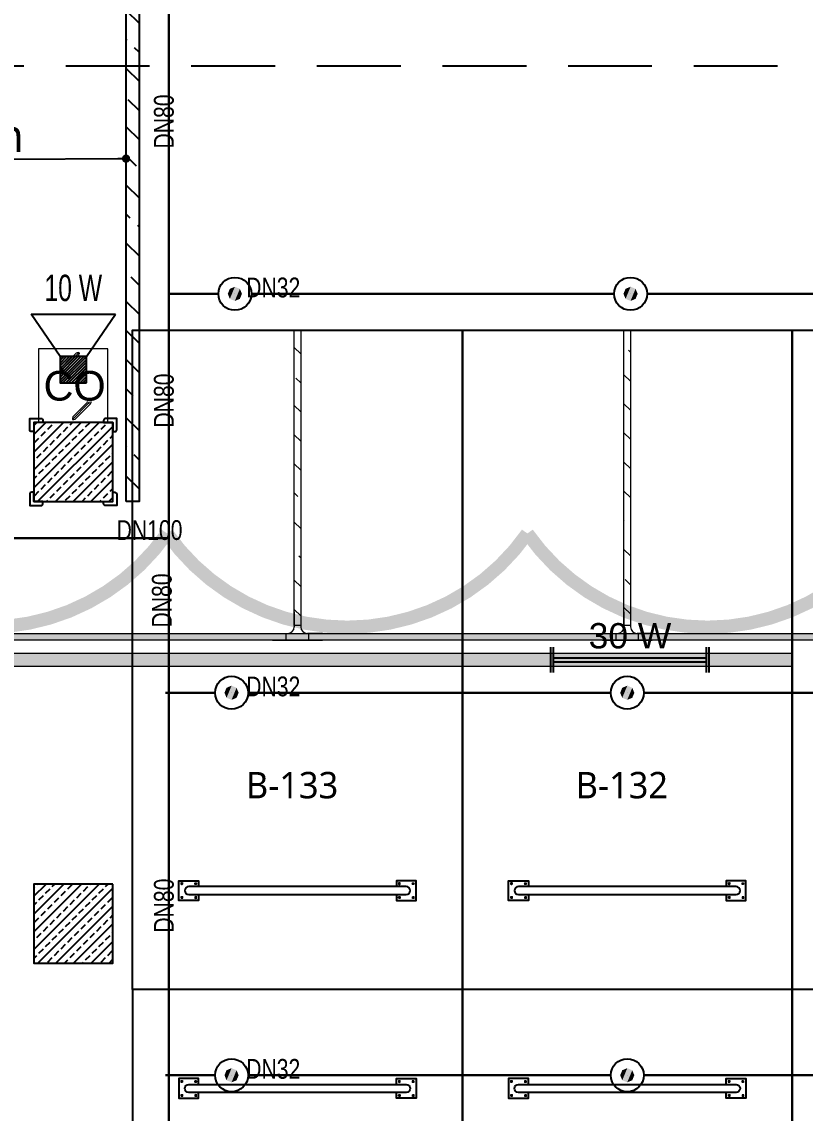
# Model space of a CAD drawing. Header units: millimetres. Extents: x -379292 to 1221486, y 92049 to 447512.
# Drawn here: x -184545 to -178606, y 243681 to 251956 of the extents above; entities that cross this region are included whole.
import ezdxf
from ezdxf import colors
from ezdxf.entities.mleader import LeaderData, LeaderLine
from ezdxf.enums import TextEntityAlignment as Align
from ezdxf.math import Vec2, Vec3

# ---------------------------------------------------------------- set-up
doc = ezdxf.new("R2010")
doc.units = ezdxf.units.MM
doc.linetypes.add('HIDDEN', pattern=[9.525, 6.35, -3.175])
for name, color, linetype in [('-M-YNGN-SPR-YUK', 7, 'Continuous'), ('-M-YNGN-ZON1-CAP-', 7, 'Continuous'), ('-M-YNGN-ZON1-SPR-', 7, 'Continuous'), ('05_HATCH CONCRETE', 141, 'Continuous'), ('05_SYMBOL', 2, 'Continuous'), ('08_LAMP', 4, 'Continuous'), ('08_LOUD SYSTEM', 4, 'Continuous'), ('202-A-Y-MahalAd', 141, 'Continuous'), ('E_CT_ZA', 6, 'Continuous'), ('EYazı', 7, 'Continuous')]:
    doc.layers.add(name, color=color, linetype=linetype)
for name, color, linetype, lineweight in [('-M-YNGN-ZON1', 5, 'SP', 30), ('08_DEDECTOR', 3, 'Continuous', 9), ('E_CT_AYDINLATMA', 3, 'Continuous', 9), ('E_CT_KIRMIZI', 1, 'Continuous', 9)]:
    doc.layers.add(name, color=color, linetype=linetype, lineweight=lineweight)
doc.styles.add('CIZGI', font='tahoma.ttf', dxfattribs={"width": 0.8, "oblique": 20})
doc.styles.add('PIPESIZE', font='hcad.shx', dxfattribs={"width": 0.8})
doc.styles.add('SPR-NOT', font='romans.shx')
doc.styles.get("Standard").update_dxf_attribs({"font": 'segoeuil.ttf'})
doc.styles.add('TR', font='tsimpali.shx', dxfattribs={"width": 0.7})
doc.styles.add('YAZI-2', font='arial.ttf', dxfattribs={"height": 2})
doc.styles.add('YAZI-3', font='arial.ttf', dxfattribs={"height": 3})
doc.linetypes.add('SP', pattern='A,2,-0.1,["SP",CIZGI,S=0.14,R=0.2,X=0,Y=-0.07],-0.255', length=2.355)
pattern_1 = [(225, (905000, -3e-07), (67.351921, -67.351921), []), (225, (904932.65, -3e-07), (67.351921, -67.351921), [47.625, -23.8125])]

# ---------------------------------------------------------------- blocks, each defined once
blk = doc.blocks.new('202_Vida')
at = {"color": 0, "linetype": 'ByBlock', "ltscale": 0.2}
for points in [[(0.96, 0), (-0.96, 0)], [(0, 0.96), (0, -0.96)]]:
    blk.add_lwpolyline(points, dxfattribs=at)
at = {"color": 0, "linetype": 'ByBlock'}
for radius in [0.42, 0.23, 0.155]:
    blk.add_circle((0, 0), radius, dxfattribs=at)
blk = doc.blocks.new('202_Stoper')
at = {"color": 0, "linetype": 'ByBlock'}
for points in [[(-750, -30), (-750, -75), (-900, -75), (-900, 75), (-750, 75), (-750, 30)], [(750, -30), (750, -75), (900, -75), (900, 75), (750, 75), (750, 30)]]:
    blk.add_lwpolyline(points, dxfattribs=at)
blk.add_lwpolyline([(825, -30, 1), (825, 30), (-825, 30, 1), (-825, -30)], format="xyb", close=True, dxfattribs=at)
at = {"color": 0, "linetype": 'ByBlock', "yscale": 10, "zscale": 10, "rotation": 180}
for p, xscale in [((-877, 53), -10), ((-772, 53), 10), ((772, 53), -10), ((877, 53), 10)]:
    blk.add_blockref('202_Vida', p, dxfattribs=dict(at, xscale=xscale))
at = {"color": 0, "linetype": 'ByBlock', "yscale": 10, "zscale": 10}
for p, xscale in [((-877, -52), 10), ((-772, -52), -10), ((772, -52), 10), ((877, -52), -10)]:
    blk.add_blockref('202_Vida', p, dxfattribs=dict(at, xscale=xscale))
blk = doc.blocks.new('202_Mahalblok')
at = {"color": 0, "linetype": 'ByBlock', "flags": 128}
blk.add_lwpolyline([(0, 0), (0, 5000), (2500, 5000), (2500, 0)], close=True, dxfattribs=at)
at = {"color": 252}
blk.add_blockref('202_Stoper', (1250, 750), dxfattribs=at)
at = {"color": 0, "linetype": 'ByBlock', "ltscale": 25}
blk.add_attdef('MAHALNO', text='', height=200, dxfattribs=at).set_placement((1208.7, 1390), align=Align.BOTTOM_CENTER)
blk = doc.blocks.new('bariyer')
at = {"color": 8, "ltscale": 25}
blk.add_lwpolyline([(0, -70), (15, -70, 0.414214), (30, -55), (30, 30), (-55, 30, 0.414214), (-70, 15), (-70, 0), (0, 0)], format="xyb", close=True, dxfattribs=at)
blk = doc.blocks.new('OtoParkBodrumKatMimari')
at = {"layer": '05_HATCH CONCRETE'}
h = blk.add_hatch(dxfattribs=at)
h.set_pattern_fill('ANSI33', color=8, scale=15, angle=180, style=0)
h.set_pattern_definition(pattern_1)
h.paths.add_polyline_path([(62500, 148100), (61900, 148100), (61900, 147500), (62500, 147500)])
h = blk.add_hatch(dxfattribs=at)
h.set_pattern_fill('ANSI33', color=8, scale=15, angle=180, style=0)
h.set_pattern_definition(pattern_1)
h.paths.add_polyline_path([(62500, 144600), (61900, 144600), (61900, 144000), (62500, 144000)])
at = {"color": 5}
for points in [[(62500, 148100), (61900, 148100), (61900, 147500), (62500, 147500)], [(62500, 144600), (61900, 144600), (61900, 144000), (62500, 144000)]]:
    blk.add_lwpolyline(points, close=True, dxfattribs=at)
at = {"layer": '05_SYMBOL', "color": 252, "linetype": 'HIDDEN', "ltscale": 100}
blk.add_lwpolyline([(17400, 138758.7, 0.414214), (19400, 136758.7), (128500, 136758.7, 0.414214), (130500, 138758.7), (130500, 148800, 0.414214), (128500, 150800), (19400, 150800, 0.414214), (17400, 148800), (17400, 138758.7)], format="xyb", dxfattribs=at)
at = {"layer": '05_SYMBOL', "color": 8, "xscale": -1}
blk.add_blockref('bariyer', (61900, 148100), dxfattribs=at)
at = {"layer": '05_SYMBOL', "color": 8}
blk.add_blockref('bariyer', (62500, 148100), dxfattribs=at)
at = {"layer": '05_SYMBOL', "color": 8, "rotation": 180}
blk.add_blockref('bariyer', (61900, 147500), dxfattribs=at)
at = {"layer": '05_SYMBOL', "color": 8, "xscale": -1, "rotation": 180}
blk.add_blockref('bariyer', (62500, 147500), dxfattribs=at)
at = {"layer": '202-A-Y-MahalAd', "color": 8, "ltscale": 25}
for p, values in [((62650, 143800), {'MAHALNO': 'B-133'}), ((65150, 143800), {'MAHALNO': 'B-132'}), ((67650, 143800), {'MAHALNO': 'B-131'})]:
    blk.add_blockref('202_Mahalblok', p, dxfattribs=at).add_auto_attribs(values)
ref = blk.add_blockref('202_Mahalblok', (62650, 143800), dxfattribs=dict(at, xscale=-1, rotation=180))
ref.add_attrib('MAHALNO', 'B-164', dxfattribs={"layer": '0', "color": 0, "linetype": 'ByBlock', "ltscale": 25, "height": 200}).set_placement((63858.7, 142266.6), align=Align.BOTTOM_CENTER)
ref = blk.add_blockref('202_Mahalblok', (65150, 143800), dxfattribs=dict(at, xscale=-1, rotation=180))
ref.add_attrib('MAHALNO', 'B-165', dxfattribs={"layer": '0', "color": 0, "linetype": 'ByBlock', "ltscale": 25, "height": 200}).set_placement((66358.7, 142266.6), align=Align.BOTTOM_CENTER)
ref = blk.add_blockref('202_Mahalblok', (67650, 143800), dxfattribs=dict(at, xscale=-1, rotation=180))
ref.add_attrib('MAHALNO', 'B-166', dxfattribs={"layer": '0', "color": 0, "linetype": 'ByBlock', "ltscale": 25, "height": 200}).set_placement((68858.7, 142266.6), align=Align.BOTTOM_CENTER)
blk = doc.blocks.new('SP-C-UP-12')
at = {"ltscale": 10}
blk.add_line((0, 0), (0, 0), dxfattribs=at)
at = {"color": 1, "linetype": 'Continuous'}
blk.add_circle((0, 0), 12.5, dxfattribs=at)
at = {"ltscale": 10}
for points in [[(-5.37, 0), (-3.8, 3.8), (-3.8, -3.8), (0, 5.37)], [(-3.8, -3.8), (0, 5.37), (0, -5.37), (3.8, 3.8)], [(0, -5.37), (3.8, 3.8), (3.8, -3.8), (5.37, 0)]]:
    blk.add_solid(points, dxfattribs=at)
at = {"layer": '-M-YNGN-SPR-YUK', "style": 'SPR-NOT', "width": 0.5, "flags": 9}
for tag, p in [('YUK', (0, 17.77)), ('CAP', (0, 14.42)), ('TIP', (0.2, 10.78))]:
    blk.add_attdef(tag, text='', height=2.5, dxfattribs=at).set_placement(p, align=Align.MIDDLE_CENTER)
blk = doc.blocks.new('A$C69E769C9')
at = {"layer": '-M-YNGN-ZON1', "linetype": 'SP', "ltscale": 500}
for p, q in [((5329.84, 0), (5329.84, 2880.28)), ((5367.34, 185.28), (5329.84, 185.28)), ((5554.84, 185.28), (5392.34, 185.28)), ((5554.84, 185.28), (5667.34, 185.28)), ((5692.34, 185.28), (5967.34, 185.28)), ((5329.84, 0), (0.09, 0)), ((5329.84, 0), (5329.84, -2214.72)), ((5364.84, -117.22), (5327.34, -117.22)), ((5552.34, -117.22), (5389.84, -117.22)), ((5552.34, -117.22), (5664.84, -117.22)), ((5689.84, -117.22), (5964.84, -117.22)), ((5364.84, -407.22), (5327.34, -407.22)), ((5552.34, -407.22), (5389.84, -407.22)), ((5552.34, -407.22), (5664.84, -407.22)), ((5689.84, -407.22), (5964.84, -407.22))]:
    blk.add_line(p, q, dxfattribs=at)
at = {"layer": '-M-YNGN-ZON1-SPR-', "linetype": 'Continuous'}
for p in [(5379.84, 185.28), (5679.84, 185.28), (5377.34, -117.22), (5677.34, -117.22), (5377.34, -407.22), (5677.34, -407.22)]:
    blk.add_blockref('SP-C-UP-12', p, dxfattribs=at)
at = {"layer": '-M-YNGN-ZON1-CAP-', "ltscale": 20, "style": 'PIPESIZE', "width": 0.8}
for p in [(5326, 315.95), (5326, 104.35), (5324.43, -47.24), (5326, -278.62)]:
    blk.add_text('DN80', height=15, rotation=90, dxfattribs=at).set_placement(p, align=Align.MIDDLE_CENTER)
for s, p in [('DN32', (5408.92, 190.12)), ('DN100', (5315.15, 6.16)), ('DN32', (5408.92, -112.38)), ('DN32', (5408.92, -402.38))]:
    blk.add_text(s, height=15, dxfattribs=at).set_placement(p, align=Align.MIDDLE_CENTER)
blk = doc.blocks.new('*U622')
h = blk.add_hatch()
h.set_pattern_fill('ANSI33', color=0, scale=50, angle=1, style=0)
h.paths.add_polyline_path([(-9121.8, 100), (36673.2, 100), (36673.2, 0), (-9121.8, 0)])
at = {"color": 0}
blk.add_lwpolyline([(-9121.8, 100), (36673.2, 100), (36673.2, 0), (-9121.8, 0)], close=True, dxfattribs=at)
at = {"ltscale": 25, "flags": 1}
for tag, p in [('YUKSEKLIK', (-228.6, -148.7)), ('KALINLIK', (-228.6, -213.3))]:
    blk.add_attdef(tag, p, '', height=50, dxfattribs=at)
blk = doc.blocks.new('*U744')
h = blk.add_hatch()
h.set_pattern_fill('ANSI33', color=0, scale=50, angle=1, style=0)
h.paths.add_polyline_path([(-53157.2, 50), (112.8, 50), (112.8, 0), (-53157.2, 0)])
at = {"color": 0}
blk.add_lwpolyline([(-53157.2, 50), (112.8, 50), (112.8, 0), (-53157.2, 0)], close=True, dxfattribs=at)
at = {"ltscale": 25, "flags": 1}
for tag, p in [('YUKSEKLIK', (-228.6, -148.7)), ('KALINLIK', (-228.6, -213.3))]:
    blk.add_attdef(tag, p, '', height=50, dxfattribs=at)
blk = doc.blocks.new('*U857')
h = blk.add_hatch()
h.set_pattern_fill('ANSI33', color=0, scale=50, angle=1, style=0)
h.paths.add_polyline_path([(-4413.1, 100), (-219.7, 100), (-219.7, 0), (-4413.1, 0)])
at = {"color": 0}
blk.add_lwpolyline([(-4413.1, 100), (-219.7, 100), (-219.7, 0), (-4413.1, 0)], close=True, dxfattribs=at)
at = {"ltscale": 25, "flags": 1}
for tag, p in [('YUKSEKLIK', (-228.6, -148.7)), ('KALINLIK', (-228.6, -213.3))]:
    blk.add_attdef(tag, p, '', height=50, dxfattribs=at)
blk = doc.blocks.new('_DOT')
at = {"color": 0, "linetype": 'ByBlock'}
blk.add_line((-0.5, 0), (-1, 0), dxfattribs=at)
at = {"color": 0, "linetype": 'ByBlock', "const_width": 0.5}
blk.add_lwpolyline([(-0.25, 0, 1), (0.25, 0, 1)], format="xyb", close=True, dxfattribs=at)
blk = doc.blocks.new('40 W SIVA ÜSTÜ ETANJ LED 50')
at = {"layer": '08_LAMP'}
for p, q in [((-625, -100), (-625, 100)), ((-605, -100), (-605, 100)), ((605, -100), (605, 100)), ((625, -100), (625, 100)), ((-605, 15), (605, 15)), ((-605, -15), (605, -15))]:
    blk.add_line(p, q, dxfattribs=at)
at = {"layer": '08_LAMP', "color": 2, "style": 'YAZI-2'}
blk.add_text('30 W', height=200, dxfattribs=at).set_placement((0, 90), align=Align.CENTER)
blk = doc.blocks.new('CO 250')
at = {"layer": '08_DEDECTOR'}
for p, q in [((44.7, 251), (-74.3, 132)), ((44.7, 249.8), (44.7, 242.9)), ((17, 242.9), (-84.1, 141.8)), ((36.6, 223.3), (-64.5, 122.2)), ((114.1, -136), (-4.8, -255)), ((104.4, -126.2), (3.3, -227.3)), ((123.9, -145.8), (22.9, -246.9)), ((-4.8, -246.9), (-4.8, -255)), ((-4.8, -255), (3.3, -255))]:
    blk.add_line(p, q, dxfattribs=at)
at = {"layer": '08_DEDECTOR', "ltscale": 25}
blk.add_lwpolyline([(-262.5, 278.4), (-262.5, -278.4), (262.5, -278.4), (262.5, 278.4)], close=True, dxfattribs=at)
at = {"layer": '08_DEDECTOR'}
for centre, radius, start, end in [((36.6, 223.3), 27.7, 72.96875, 135), ((17, 242.9), 27.7, 315, 0), ((-54.7, 112.4), 41.6, 135, 180), ((-54.7, 112.4), 27.7, 135, 180), ((-54.7, 112.4), 13.9, 135, 180), ((94.6, -116.4), 13.9, 315, 350.41117), ((94.6, -116.4), 27.7, 315, 355.2224), ((94.6, -116.4), 41.6, 315, 356.81699), ((22.9, -246.9), 27.7, 135, 180), ((3.3, -227.3), 27.7, 270, 315)]:
    blk.add_arc(centre, radius, start, end, dxfattribs=at)
at = {"layer": '08_DEDECTOR', "color": 3, "style": 'YAZI-3'}
blk.add_text('CO', height=225, dxfattribs=at).set_placement((-225.5, -113.1))
blk = doc.blocks.new('15 W HORN 100_HARİCİ TİP')
at = {"layer": '08_LOUD SYSTEM'}
h = blk.add_hatch(dxfattribs=at)
h.set_pattern_fill('ANSI31', color=2, scale=4.8)
h.set_pattern_definition([(45, (-341645.439, -380325.335), (-10.77630735, 10.77630735), [])])
h.paths.add_polyline_path([(-100, 0), (100, 0), (100, 200), (-100, 200)])
at = {"layer": '08_LOUD SYSTEM', "ltscale": 2}
for p, q in [((-320, 520), (320, 520)), ((-100, 200), (-320, 520)), ((100, 200), (320, 520))]:
    blk.add_line(p, q, dxfattribs=at)
at = {"layer": '08_LOUD SYSTEM'}
blk.add_lwpolyline([(100, 0), (100, 200), (-100, 200), (-100, 0)], close=True, dxfattribs=at)
at = {"layer": '08_LOUD SYSTEM', "color": 2, "ltscale": 2, "style": 'TR', "width": 0.7}
blk.add_text('10 W', height=200, dxfattribs=at).set_placement((0, 620), align=Align.CENTER)
blk = doc.blocks.new('*U545')
h = blk.add_hatch()
h.set_pattern_fill('ANSI33', color=0, scale=50, angle=1, style=0)
h.paths.add_polyline_path([(-2601.3, 50), (-361.2, 50), (-361.2, 0), (-2601.3, 0)])
at = {"color": 0}
blk.add_lwpolyline([(-2601.3, 50), (-361.2, 50), (-361.2, 0), (-2601.3, 0)], close=True, dxfattribs=at)
at = {"ltscale": 25, "flags": 1}
for tag, p in [('YUKSEKLIK', (-228.6, -148.7)), ('KALINLIK', (-228.6, -213.3))]:
    blk.add_attdef(tag, p, '', height=50, dxfattribs=at)
blk = doc.blocks.new('*U127')
at = {"color": 0}
for p, q in [((214, 214), (-164, 214)), ((-60, 214), (-60, 164)), ((0, 214), (214, 214)), ((110, 214), (110, 164)), ((-164, 164), (-50, 164)), ((0, 0), (0, 114)), ((0, 104), (50, 104)), ((50, 0), (50, 114)), ((214, 164), (100, 164))]:
    blk.add_line(p, q, dxfattribs=at)
for centre, start, end in [((-50, 114), 0, 90), ((100, 114), 90, 180)]:
    blk.add_arc(centre, 50, start, end, dxfattribs=at)

msp = doc.modelspace()

# ---------------------------------------------------------------- block references
at = {"color": 8}
msp.add_blockref('OtoParkBodrumKatMimari', (-246354.8, 100818.8), dxfattribs=at)

# ---------------------------------------------------------------- next in the draw order: linework, layer by layer
at = {"color": 30, "const_width": 100}
msp.add_lwpolyline([(-172516.4, 248077.1, -0.520567), (-175248.3, 248077.1, -0.520567), (-177980.2, 248077.1, -0.520567), (-180712.1, 248077.1, -0.520567), (-183444, 248077.1, -0.520567), (-186175.8, 248077.1, -0.520567), (-188907.7, 248077.1, -0.520567), (-191639.6, 248077.1, -0.520567), (-194371.5, 248077.1, -0.520567), (-197103.4, 248077.1, -0.520567), (-199835.3, 248077.1, -0.520567), (-202567.2, 248077.1, -0.520567), (-205299.1, 248077.1, -0.520567), (-208031, 248077.1, -0.520567), (-210762.9, 248077.1, -0.520567), (-213494.8, 248077.1, -0.520567), (-216226.7, 248077.1, -0.520567), (-218958.6, 248077.1, -0.520567), (-221690.4, 248077.1, -0.520567), (-224422.3, 248077.1, -0.520567), (-227154.2, 248077.1, -0.520567)], format="xyb", dxfattribs=at)

# ---------------------------------------------------------------- next in the draw order: block references
at = {"layer": '-M-YNGN-ZON1', "ltscale": 25, "xscale": 10, "yscale": 10, "zscale": 10}
msp.add_blockref('A$C69E769C9', (-236728.2, 248041), dxfattribs=at)
at = {"layer": '08_DEDECTOR'}
msp.add_blockref('CO 250', (-184154.8, 249197.2), dxfattribs=at)
at = {"layer": '08_LAMP', "xscale": 0.96, "yscale": 0.96, "zscale": 0.96}
msp.add_blockref('40 W SIVA ÜSTÜ ETANJ LED 50', (-179934.2, 247118.8), dxfattribs=at)
at = {"layer": '08_LOUD SYSTEM'}
msp.add_blockref('15 W HORN 100_HARİCİ TİP', (-184154.8, 249218.8), dxfattribs=at)
at = {"layer": 'E_CT_AYDINLATMA'}
msp.add_blockref('*U622', (-215378.1, 247068.8), dxfattribs=at)
at = {"layer": 'E_CT_KIRMIZI', "color": 1}
for name, p, rotation in [('*U545', (-182479.8, 247017.5), 270), ('*U545', (-179979.8, 247017.5), 270), ('*U744', (-229692.1, 247318.6), 180)]:
    msp.add_blockref(name, p, dxfattribs=dict(at, rotation=rotation))
at = {"layer": 'E_CT_KIRMIZI', "color": 2, "rotation": 180}
for p in [(-182429.8, 247482.6), (-179929.8, 247482.6)]:
    msp.add_blockref('*U127', p, dxfattribs=at)
at = {"layer": 'E_CT_ZA', "color": 112, "rotation": 90}
msp.add_blockref('*U857', (-183654.8, 252731.9), dxfattribs=at)

# ---------------------------------------------------------------- next in the draw order: leaders
at = {"layer": 'EYazı', "color": 7}
ml = msp.add_multileader_mtext('Standard', dxfattribs=at)
ml.set_content('ZA-100x60x1,5mm', color=7)
ml.set_leader_properties(color=1)
ml.set_arrow_properties(name='DOT')
ml.build(insert=Vec2(0, 0))
ml.multileader.update_dxf_attribs({"text_left_attachment_type": 6, "text_right_attachment_type": 6, "dogleg_length": 50, "arrow_head_size": 62.5})
ctx = ml.context
ctx.base_point, ctx.char_height, ctx.arrow_head_size, ctx.landing_gap_size, ctx.plane_origin = Vec3(-187399.1, 250912.1), 250, 62.5, 25, Vec3(-185206.9, 250868.4)
ctx.left_attachment, ctx.right_attachment = 6, 6
notes = []
notes.append((ctx, [(0, (1, 1, 0), (-184612.1, 250912.1), (-1, 0), 62.5, [(0, [(-183754.8, 250918.8)], 0, [])])]))
ctx.mtext.insert, ctx.mtext.width, ctx.mtext.defined_height, ctx.mtext.line_spacing_style, ctx.mtext.flow_direction = Vec3(-187374.1, 251218.8), 2000, 439.9, 2, 5
for ctx, leaders in notes:
    for number, flags, end, landing, length, lines in leaders:
        leader = LeaderData()
        leader.index, (leader.has_last_leader_line, leader.has_dogleg_vector, leader.attachment_direction) = number, flags
        leader.last_leader_point, leader.dogleg_vector, leader.dogleg_length = Vec3(end), Vec3(landing), length
        for number, points, colour, breaks in lines:
            line = LeaderLine()
            line.index, line.vertices, line.color, line.breaks = number, Vec3.list(points), colors.encode_raw_color(colour), breaks
            leader.lines.append(line)
        ctx.leaders.append(leader)

doc.saveas('drawing.dxf')
